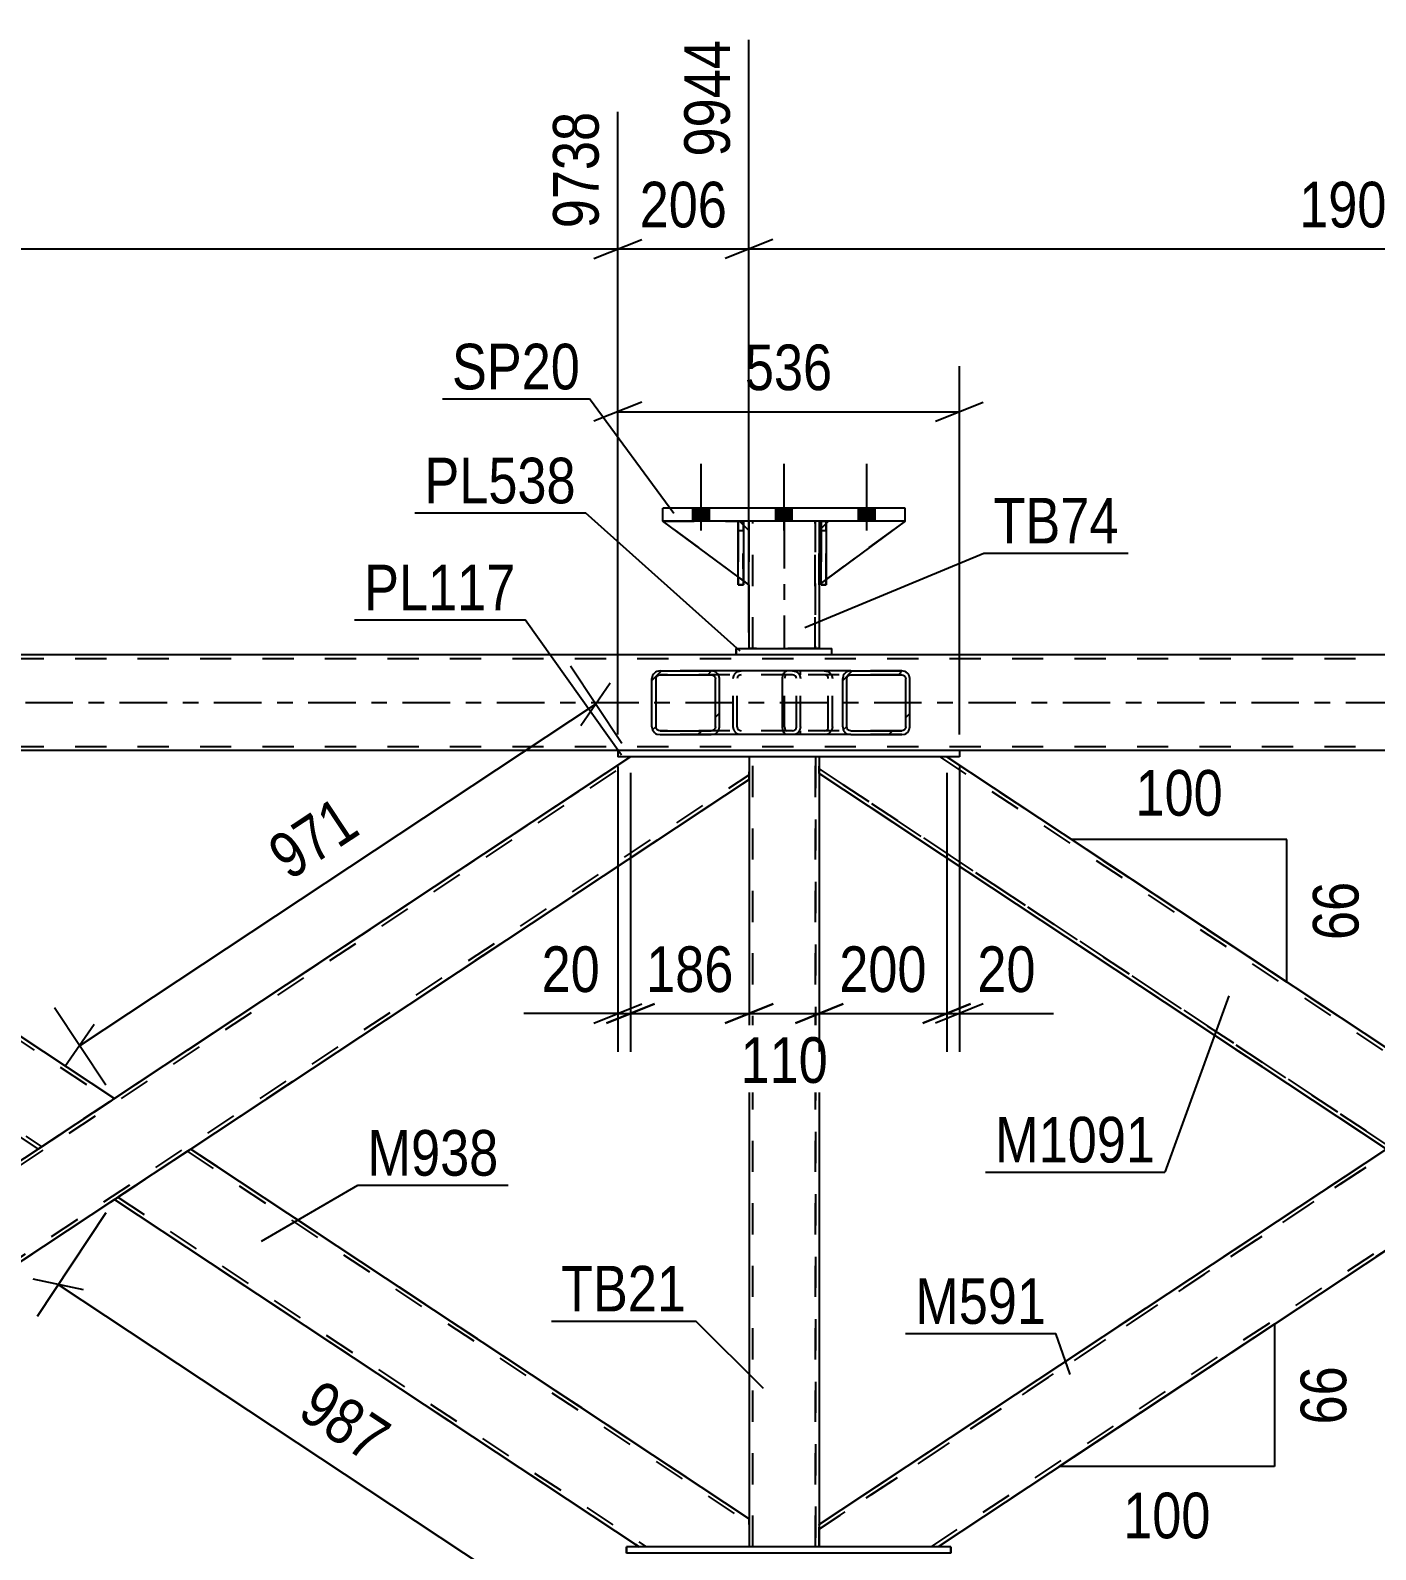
# Model space of a CAD drawing. Header units: millimetres. Extents: x -836 to 353, y -855 to -14.
# Drawn here: x -448.1 to -363.7, y -534.4 to -439.1 of the extents above; entities that cross this region are included whole.
import ezdxf

# ---------------------------------------------------------------- set-up
doc = ezdxf.new("R2010")
doc.units = ezdxf.units.MM
doc.linetypes.add('DXK_LINE_DOT2', pattern=[3.9198, 1.9599, -1.9599])
doc.linetypes.add('DXK_LINE_DOT3', pattern=[5.9187, 2.979, -0.9799, 0.9799, -0.9799])
doc.styles.add('Arial Narrow', font='ARIALN.TTF', dxfattribs={"height": 0.2})

# ---------------------------------------------------------------- blocks, each defined once
blk = doc.blocks.new('Part-570393895-8388 - 8355')
at = {"color": 7, "linetype": 'DXK_LINE_DOT2'}
for p, q in [((-438.295, -509.459), (-442.627, -512.326)), ((-438.33, -509.482), (-442.576, -512.292)), ((-442.564, -512.284), (-438.279, -509.448)), ((-438.189, -509.388), (-438.33, -509.482)), ((-438.295, -509.459), (-438.279, -509.448)), ((-438.279, -509.448), (-438.279, -509.448)), ((-438.279, -509.448), (-403.016, -532.787)), ((-438.279, -509.448), (-403.017, -532.787)), ((-438.095, -509.326), (-438.189, -509.388)), ((-438.062, -509.304), (-438.095, -509.326)), ((-438.062, -509.304), (-403.017, -532.499)), ((-442.812, -512.448), (-442.845, -512.47)), ((-442.845, -512.47), (-409.918, -534.263)), ((-442.576, -512.292), (-442.812, -512.448)), ((-442.627, -512.326), (-442.611, -512.315)), ((-442.627, -512.326), (-409.483, -534.263)), ((-442.627, -512.326), (-442.627, -512.326)), ((-442.627, -512.326), (-409.483, -534.263)), ((-442.611, -512.315), (-442.564, -512.284)), ((-403.016, -532.499), (-403.017, -532.499)), ((-403.017, -532.543), (-403.017, -532.499)), ((-403.017, -532.668), (-403.017, -532.543)), ((-403.017, -532.855), (-403.017, -532.668)), ((-403.017, -532.787), (-403.016, -532.787)), ((-403.017, -532.787), (-403.017, -532.809)), ((-403.017, -532.809), (-403.017, -532.871)), ((-403.016, -532.499), (-403.016, -532.543)), ((-403.016, -532.543), (-403.016, -532.572)), ((-403.016, -532.809), (-403.016, -532.787)), ((-403.016, -532.871), (-403.016, -532.809)), ((-403.017, -532.855), (-403.017, -534.263)), ((-403.017, -532.871), (-403.017, -532.965)), ((-403.017, -532.965), (-403.017, -534.263)), ((-403.016, -532.871), (-403.016, -534.263)), ((-403.016, -534.263), (-409.918, -534.263))]:
    blk.add_line(p, q, dxfattribs=at)
at = {"color": 2, "linetype": 'Continuous'}
for p, q in [((-438.33, -509.482), (-442.576, -512.292)), ((-438.33, -509.482), (-438.094, -509.326)), ((-438.094, -509.326), (-438.061, -509.304)), ((-438.062, -509.304), (-438.061, -509.304)), ((-438.061, -509.304), (-403.016, -532.499)), ((-442.845, -512.47), (-442.811, -512.448)), ((-442.845, -512.47), (-442.845, -512.47)), ((-442.845, -512.47), (-409.918, -534.263)), ((-442.811, -512.448), (-442.717, -512.386)), ((-442.717, -512.386), (-442.576, -512.292)), ((-403.016, -532.572), (-403.016, -532.668)), ((-403.016, -532.668), (-403.016, -532.855)), ((-403.016, -532.855), (-403.016, -534.263))]:
    blk.add_line(p, q, dxfattribs=at)
blk = doc.blocks.new('Part-570393895-8403 - 8355')
at = {"color": 7, "linetype": 'DXK_LINE_DOT2'}
for p, q in [((-410.461, -484.704), (-485.338, -534.263)), ((-484.903, -534.263), (-410.026, -484.704)), ((-484.903, -534.263), (-410.026, -484.704)), ((-403.016, -484.704), (-410.461, -484.704)), ((-403.017, -484.704), (-403.017, -485.754)), ((-403.017, -484.704), (-403.017, -485.737)), ((-403.016, -484.704), (-403.016, -485.643)), ((-476.206, -534.263), (-403.016, -485.821)), ((-476.206, -534.263), (-403.017, -485.821)), ((-475.772, -534.263), (-403.017, -486.109)), ((-403.017, -485.737), (-403.017, -485.799)), ((-403.017, -485.94), (-403.017, -485.754)), ((-403.017, -485.799), (-403.017, -485.821)), ((-403.016, -485.821), (-403.017, -485.821)), ((-403.017, -486.065), (-403.017, -485.94)), ((-403.017, -486.109), (-403.017, -486.065)), ((-403.017, -486.109), (-403.016, -486.109)), ((-403.016, -485.737), (-403.016, -485.643)), ((-403.016, -485.799), (-403.016, -485.737)), ((-403.016, -485.821), (-403.016, -485.799)), ((-403.016, -486.065), (-403.016, -486.037)), ((-403.016, -486.065), (-403.016, -486.109)), ((-442.845, -506.138), (-447.628, -509.304)), ((-438.061, -509.304), (-442.845, -512.47)), ((-485.15, -534.139), (-485.338, -534.263)), ((-485.338, -534.263), (-485.338, -534.263)), ((-485.338, -534.263), (-475.771, -534.263))]:
    blk.add_line(p, q, dxfattribs=at)
at = {"color": 2, "linetype": 'Continuous'}
for p, q in [((-410.461, -484.704), (-442.845, -506.138)), ((-403.016, -484.704), (-403.016, -485.754)), ((-403.016, -486.109), (-438.061, -509.304)), ((-403.016, -485.94), (-403.016, -485.754)), ((-403.016, -486.037), (-403.016, -485.94)), ((-447.628, -509.304), (-485.15, -534.139)), ((-442.845, -512.47), (-475.771, -534.263))]:
    blk.add_line(p, q, dxfattribs=at)
blk = doc.blocks.new('Part-570393895-8435 - 8355')
at = {"color": 7, "linetype": 'DXK_LINE_DOT2'}
for p, q in [((-398.616, -484.704), (-403.017, -484.704)), ((-403.017, -484.704), (-403.017, -486.109)), ((-403.016, -484.704), (-403.016, -486.036)), ((-402.777, -534.263), (-402.777, -484.704)), ((-402.776, -534.263), (-402.776, -484.704)), ((-398.857, -534.263), (-398.857, -484.704)), ((-398.856, -484.704), (-398.856, -534.263)), ((-398.617, -484.704), (-398.617, -534.263)), ((-398.616, -484.704), (-398.616, -485.676)), ((-403.017, -532.499), (-403.017, -534.263)), ((-403.016, -532.572), (-403.016, -534.263)), ((-398.616, -532.932), (-398.616, -534.263)), ((-398.616, -534.263), (-403.017, -534.263))]:
    blk.add_line(p, q, dxfattribs=at)
at = {"color": 2, "linetype": 'Continuous'}
for p, q in [((-403.017, -486.109), (-403.017, -532.499)), ((-403.016, -486.036), (-403.016, -532.572)), ((-398.616, -485.676), (-398.616, -532.932))]:
    blk.add_line(p, q, dxfattribs=at)
blk = doc.blocks.new('Bolt-570393895-8529 - 8355')
at = {"linetype": 'Continuous'}
for points in [[(-406.549, -469.904), (-405.509, -469.904), (-405.509, -469.104), (-406.549, -469.104)], [(-406.548, -469.904), (-405.508, -469.904), (-405.508, -469.104), (-406.548, -469.104)], [(-406.548, -469.904), (-405.508, -469.904), (-405.508, -469.104), (-406.548, -469.104)], [(-401.349, -469.904), (-400.309, -469.904), (-400.309, -469.104), (-401.349, -469.104)], [(-401.348, -469.904), (-400.308, -469.904), (-400.308, -469.104), (-401.348, -469.104)], [(-396.149, -469.904), (-395.109, -469.904), (-395.109, -469.104), (-396.149, -469.104)], [(-396.148, -469.904), (-395.108, -469.904), (-395.108, -469.104), (-396.148, -469.104)], [(-396.148, -469.904), (-395.108, -469.904), (-395.108, -469.104), (-396.148, -469.104)]]:
    blk.add_hatch(color=1, dxfattribs=at).paths.add_polyline_path(points)
at = {"color": 1, "linetype": 'Continuous'}
for p, q in [((-406.029, -470.504), (-406.029, -466.304)), ((-406.028, -470.504), (-406.028, -466.304)), ((-406.028, -470.504), (-406.028, -466.304)), ((-400.829, -470.504), (-400.829, -466.304)), ((-400.828, -470.504), (-400.828, -466.304)), ((-395.629, -470.504), (-395.629, -466.304)), ((-395.628, -470.504), (-395.628, -466.304)), ((-395.628, -470.504), (-395.628, -466.304)), ((-406.549, -469.904), (-406.549, -469.104)), ((-406.548, -469.904), (-406.548, -469.104)), ((-406.548, -469.904), (-406.548, -469.104)), ((-405.509, -469.904), (-405.509, -469.104)), ((-405.508, -469.904), (-405.508, -469.104)), ((-405.508, -469.904), (-405.508, -469.104)), ((-401.349, -469.904), (-401.349, -469.104)), ((-401.348, -469.904), (-401.348, -469.104)), ((-400.309, -469.904), (-400.309, -469.104)), ((-400.308, -469.904), (-400.308, -469.104)), ((-396.149, -469.904), (-396.149, -469.104)), ((-396.148, -469.904), (-396.148, -469.104)), ((-396.148, -469.904), (-396.148, -469.104)), ((-395.109, -469.904), (-395.109, -469.104)), ((-395.108, -469.904), (-395.108, -469.104)), ((-395.108, -469.904), (-395.108, -469.104))]:
    blk.add_line(p, q, dxfattribs=at)
blk = doc.blocks.new('Part-570393895-8491 - 8355')
at = {"color": 7, "linetype": 'DXK_LINE_DOT2'}
for p, q in [((-398.617, -533.152), (-325.418, -484.704)), ((-325.853, -484.704), (-398.617, -532.864)), ((-325.418, -484.704), (-398.616, -533.152)), ((-391.598, -534.263), (-316.721, -484.704)), ((-391.598, -534.263), (-316.721, -484.704)), ((-316.286, -484.704), (-391.164, -534.263)), ((-316.286, -484.704), (-325.853, -484.704)), ((-316.286, -484.704), (-316.286, -484.704)), ((-358.236, -506.138), (-363.02, -509.304)), ((-353.453, -509.304), (-358.236, -512.47)), ((-398.617, -532.864), (-398.616, -532.864)), ((-398.617, -532.864), (-398.617, -532.908)), ((-398.617, -532.908), (-398.617, -533.033)), ((-398.617, -533.033), (-398.617, -533.22)), ((-398.616, -533.152), (-398.617, -533.152)), ((-398.617, -533.174), (-398.617, -533.152)), ((-398.617, -533.237), (-398.617, -533.174)), ((-398.617, -534.263), (-398.617, -533.22)), ((-398.617, -533.237), (-398.617, -534.263)), ((-398.616, -532.908), (-398.616, -532.864)), ((-398.616, -532.908), (-398.616, -532.932)), ((-398.616, -533.152), (-398.616, -533.174)), ((-398.616, -533.174), (-398.616, -533.237)), ((-398.616, -533.237), (-398.616, -533.33)), ((-398.616, -533.33), (-398.616, -534.263)), ((-391.163, -534.263), (-398.617, -534.263)), ((-391.164, -534.263), (-391.163, -534.263))]:
    blk.add_line(p, q, dxfattribs=at)
at = {"color": 2, "linetype": 'Continuous'}
for p, q in [((-325.853, -484.704), (-358.236, -506.138)), ((-316.286, -484.704), (-353.453, -509.304)), ((-363.02, -509.304), (-398.616, -532.864)), ((-358.236, -512.47), (-391.163, -534.263)), ((-398.616, -532.932), (-398.616, -533.033)), ((-398.616, -533.22), (-398.616, -533.033)), ((-398.616, -533.22), (-398.616, -534.263))]:
    blk.add_line(p, q, dxfattribs=at)
blk = doc.blocks.new('Part-570393895-8838 - 8355')
at = {"color": 2, "linetype": 'Continuous'}
for p, q in [((-403.829, -477.904), (-403.829, -478.304)), ((-403.828, -478.304), (-403.828, -477.904)), ((-403.828, -477.904), (-397.828, -477.904)), ((-397.828, -478.304), (-403.828, -478.304)), ((-397.828, -478.304), (-397.828, -477.904))]:
    blk.add_line(p, q, dxfattribs=at)
at = {"color": 7, "linetype": 'DXK_LINE_DOT2'}
for p, q in [((-403.828, -477.904), (-403.829, -477.904)), ((-403.829, -477.904), (-403.828, -477.904)), ((-403.829, -478.304), (-403.828, -478.304)), ((-403.828, -478.304), (-403.829, -478.304)), ((-397.829, -478.304), (-397.829, -477.904))]:
    blk.add_line(p, q, dxfattribs=at)
blk = doc.blocks.new('Part-570393895-8518 - 8355')
at = {"linetype": 'Continuous'}
h = blk.add_hatch(dxfattribs=at)
h.set_pattern_fill('', scale=0.7, style=0, pattern_type=0)
h.set_pattern_definition([(45, (-409.077, -483.008), (-1.57154, 1.57154), [])])
h.paths.add_polyline_path([(-409.116, -482.824), (-409.077, -483.008), (-408.967, -483.164), (-408.802, -483.268), (-408.608, -483.304), (-405.393, -483.304), (-405.199, -483.268), (-405.034, -483.164), (-404.924, -483.008), (-404.885, -482.824), (-404.885, -479.784), (-404.924, -479.601), (-405.034, -479.445), (-405.199, -479.341), (-405.393, -479.304), (-408.608, -479.304), (-408.802, -479.341), (-408.967, -479.445), (-409.077, -479.601), (-409.116, -479.784)])
h.paths.add_polyline_path([(-408.842, -479.692), (-408.787, -479.615), (-408.705, -479.563), (-408.608, -479.544), (-405.393, -479.544), (-405.296, -479.563), (-405.213, -479.615), (-405.158, -479.692), (-405.139, -479.784), (-405.139, -482.824), (-405.158, -482.916), (-405.213, -482.994), (-405.296, -483.046), (-405.393, -483.064), (-408.608, -483.064), (-408.705, -483.046), (-408.787, -482.994), (-408.842, -482.916), (-408.862, -482.824), (-408.862, -479.784)])
at = {"color": 2, "linetype": 'Continuous'}
for p, q in [((-408.608, -479.304), (-408.802, -479.341)), ((-408.608, -479.304), (-405.393, -479.304)), ((-400.666, -479.304), (-405.393, -479.304)), ((-405.199, -479.341), (-405.393, -479.304)), ((-409.077, -479.601), (-409.116, -479.784)), ((-409.116, -482.824), (-409.116, -479.784)), ((-408.862, -479.784), (-408.842, -479.692)), ((-408.862, -482.824), (-408.862, -479.784)), ((-408.842, -479.692), (-408.787, -479.615)), ((-408.787, -479.615), (-408.705, -479.563)), ((-408.705, -479.563), (-408.608, -479.544)), ((-408.608, -479.544), (-405.393, -479.544)), ((-405.393, -479.544), (-405.296, -479.563)), ((-405.296, -479.563), (-405.213, -479.615)), ((-405.213, -479.615), (-405.158, -479.692)), ((-405.158, -479.692), (-405.139, -479.784)), ((-405.139, -482.824), (-405.139, -479.784)), ((-404.885, -479.784), (-404.924, -479.601)), ((-404.885, -482.824), (-404.885, -479.784)), ((-409.116, -482.824), (-409.077, -483.008)), ((-408.842, -482.916), (-408.862, -482.824)), ((-408.787, -482.994), (-408.842, -482.916)), ((-408.802, -483.268), (-408.608, -483.304)), ((-408.705, -483.046), (-408.787, -482.994)), ((-408.608, -483.064), (-408.705, -483.046)), ((-408.608, -483.064), (-405.393, -483.064)), ((-405.296, -483.046), (-405.393, -483.064)), ((-405.393, -483.304), (-405.199, -483.268)), ((-405.213, -482.994), (-405.296, -483.046)), ((-405.158, -482.916), (-405.213, -482.994)), ((-405.139, -482.824), (-405.158, -482.916)), ((-404.924, -483.008), (-404.885, -482.824)), ((-408.608, -483.304), (-405.393, -483.304)), ((-400.666, -483.304), (-405.393, -483.304))]:
    blk.add_line(p, q, dxfattribs=at)
at = {"color": 7, "linetype": 'DXK_LINE_DOT2'}
for p, q in [((-405.393, -479.304), (-408.608, -479.304)), ((-403.708, -479.341), (-403.514, -479.304)), ((-400.299, -479.304), (-400.666, -479.304)), ((-400.299, -479.304), (-400.105, -479.341)), ((-400.299, -479.544), (-408.608, -479.544)), ((-404.022, -479.784), (-403.983, -479.601)), ((-404.022, -482.824), (-404.022, -479.784)), ((-403.749, -479.692), (-403.768, -479.784)), ((-403.768, -482.824), (-403.768, -479.784)), ((-403.694, -479.615), (-403.749, -479.692)), ((-403.611, -479.563), (-403.694, -479.615)), ((-403.514, -479.544), (-403.611, -479.563)), ((-400.202, -479.563), (-400.299, -479.544)), ((-400.119, -479.615), (-400.202, -479.563)), ((-400.064, -479.692), (-400.119, -479.615)), ((-400.045, -479.784), (-400.064, -479.692)), ((-400.045, -482.824), (-400.045, -479.784)), ((-399.83, -479.601), (-399.791, -479.784)), ((-399.791, -482.824), (-399.791, -479.784)), ((-400.299, -483.064), (-408.608, -483.064)), ((-403.983, -483.008), (-404.022, -482.824)), ((-403.768, -482.824), (-403.749, -482.916)), ((-403.749, -482.916), (-403.694, -482.994)), ((-403.514, -483.304), (-403.708, -483.268)), ((-403.694, -482.994), (-403.671, -483.008)), ((-403.671, -483.008), (-403.611, -483.046)), ((-403.611, -483.046), (-403.514, -483.064)), ((-400.299, -483.064), (-400.202, -483.046)), ((-400.105, -483.268), (-400.299, -483.304)), ((-400.202, -483.046), (-400.119, -482.994)), ((-400.119, -482.994), (-400.064, -482.916)), ((-400.064, -482.916), (-400.045, -482.824)), ((-399.791, -482.824), (-399.83, -483.008)), ((-405.393, -483.304), (-408.608, -483.304)), ((-400.299, -483.304), (-400.666, -483.304))]:
    blk.add_line(p, q, dxfattribs=at)
at = {"color": 2, "linetype": 'Continuous'}
for centre, start, end in [((-408.625, -479.803), 110.9282, 155.86474), ((-405.375, -479.803), 24.13526, 69.0718), ((-408.625, -482.806), 204.13526, 249.0718), ((-405.375, -482.806), 290.9282, 335.86474)]:
    blk.add_arc(centre, 0.495, start, end, dxfattribs=at)
at = {"color": 7, "linetype": 'DXK_LINE_DOT2'}
for centre, start, end in [((-403.532, -479.803), 110.9282, 155.86474), ((-400.281, -479.803), 24.13526, 69.0718), ((-403.532, -482.806), 204.13526, 249.0718), ((-400.281, -482.806), 290.9282, 335.86474)]:
    blk.add_arc(centre, 0.495, start, end, dxfattribs=at)
blk = doc.blocks.new('Part-570393895-8815 - 8355')
at = {"linetype": 'Continuous'}
h = blk.add_hatch(dxfattribs=at)
h.set_pattern_fill('', scale=0.7, style=0, pattern_type=0)
h.set_pattern_definition([(45, (-397.1079, -483.008), (-1.57154, 1.57154), [])])
h.paths.add_polyline_path([(-397.146, -482.824), (-397.108, -483.008), (-396.998, -483.164), (-396.834, -483.268), (-396.641, -483.304), (-393.441, -483.304), (-393.248, -483.268), (-393.084, -483.164), (-392.975, -483.008), (-392.936, -482.824), (-392.936, -479.784), (-392.975, -479.601), (-393.084, -479.445), (-393.248, -479.341), (-393.441, -479.304), (-396.641, -479.304), (-396.834, -479.341), (-396.998, -479.445), (-397.108, -479.601), (-397.146, -479.784)])
h.paths.add_polyline_path([(-396.875, -479.692), (-396.82, -479.615), (-396.738, -479.563), (-396.641, -479.544), (-393.441, -479.544), (-393.345, -479.563), (-393.263, -479.615), (-393.208, -479.692), (-393.189, -479.784), (-393.189, -482.824), (-393.208, -482.916), (-393.263, -482.994), (-393.345, -483.046), (-393.441, -483.064), (-396.641, -483.064), (-396.738, -483.046), (-396.82, -482.994), (-396.875, -482.916), (-396.894, -482.824), (-396.894, -479.784)])
at = {"color": 2, "linetype": 'Continuous'}
for p, q in [((-400.905, -479.601), (-400.849, -479.445)), ((-400.849, -479.445), (-400.765, -479.341)), ((-400.765, -479.341), (-400.666, -479.304)), ((-396.641, -479.304), (-400.666, -479.304)), ((-396.641, -479.304), (-396.834, -479.341)), ((-396.641, -479.304), (-393.441, -479.304)), ((-393.248, -479.341), (-393.441, -479.304)), ((-400.924, -479.784), (-400.905, -479.601)), ((-400.924, -482.824), (-400.924, -479.784)), ((-397.108, -479.601), (-397.146, -479.784)), ((-397.146, -482.824), (-397.146, -479.784)), ((-396.894, -479.784), (-396.875, -479.692)), ((-396.894, -482.824), (-396.894, -479.784)), ((-396.875, -479.692), (-396.82, -479.615)), ((-396.82, -479.615), (-396.738, -479.563)), ((-396.738, -479.563), (-396.641, -479.544)), ((-396.641, -479.544), (-393.441, -479.544)), ((-393.441, -479.544), (-393.345, -479.563)), ((-393.345, -479.563), (-393.263, -479.615)), ((-393.263, -479.615), (-393.208, -479.692)), ((-393.208, -479.692), (-393.189, -479.784)), ((-393.189, -482.824), (-393.189, -479.784)), ((-392.936, -479.784), (-392.975, -479.601)), ((-392.936, -482.824), (-392.936, -479.784)), ((-400.905, -483.008), (-400.924, -482.824)), ((-400.849, -483.164), (-400.905, -483.008)), ((-400.765, -483.268), (-400.849, -483.164)), ((-400.666, -483.304), (-400.765, -483.268)), ((-397.146, -482.824), (-397.108, -483.008)), ((-396.875, -482.916), (-396.894, -482.824)), ((-396.82, -482.994), (-396.875, -482.916)), ((-396.834, -483.268), (-396.641, -483.304)), ((-396.738, -483.046), (-396.82, -482.994)), ((-396.641, -483.064), (-396.738, -483.046)), ((-396.641, -483.064), (-393.441, -483.064)), ((-393.345, -483.046), (-393.441, -483.064)), ((-393.441, -483.304), (-393.248, -483.268)), ((-393.263, -482.994), (-393.345, -483.046)), ((-393.208, -482.916), (-393.263, -482.994)), ((-393.189, -482.824), (-393.208, -482.916)), ((-392.975, -483.008), (-392.936, -482.824)), ((-396.641, -483.304), (-400.666, -483.304)), ((-396.641, -483.304), (-393.441, -483.304))]:
    blk.add_line(p, q, dxfattribs=at)
at = {"color": 7, "linetype": 'DXK_LINE_DOT2'}
for p, q in [((-399.791, -479.544), (-399.791, -479.304)), ((-398.3, -479.304), (-398.107, -479.341)), ((-393.441, -479.304), (-396.641, -479.304)), ((-400.785, -479.692), (-400.795, -479.784)), ((-400.795, -482.824), (-400.795, -479.784)), ((-400.757, -479.615), (-400.785, -479.692)), ((-400.715, -479.563), (-400.757, -479.615)), ((-400.666, -479.544), (-400.715, -479.563)), ((-393.441, -479.544), (-400.666, -479.544)), ((-398.204, -479.563), (-398.3, -479.544)), ((-398.122, -479.615), (-398.204, -479.563)), ((-398.067, -479.692), (-398.122, -479.615)), ((-398.048, -479.784), (-398.067, -479.692)), ((-398.048, -482.824), (-398.048, -479.784)), ((-397.833, -479.601), (-397.795, -479.784)), ((-397.795, -482.824), (-397.795, -479.784)), ((-400.795, -482.824), (-400.785, -482.916)), ((-400.785, -482.916), (-400.757, -482.994)), ((-400.757, -482.994), (-400.715, -483.046)), ((-400.715, -483.046), (-400.666, -483.064)), ((-393.441, -483.064), (-400.666, -483.064)), ((-399.791, -483.304), (-399.791, -483.064)), ((-398.3, -483.064), (-398.204, -483.046)), ((-398.107, -483.268), (-398.3, -483.304)), ((-398.204, -483.046), (-398.122, -482.994)), ((-398.122, -482.994), (-398.067, -482.916)), ((-398.067, -482.916), (-398.048, -482.824)), ((-397.795, -482.824), (-397.833, -483.008)), ((-393.441, -483.304), (-396.641, -483.304))]:
    blk.add_line(p, q, dxfattribs=at)
for centre, start, end in [((-398.284, -479.801), 23.99276, 68.9397), ((-398.284, -482.807), 291.0603, 336.00724)]:
    blk.add_arc(centre, 0.493, start, end, dxfattribs=at)
at = {"color": 2, "linetype": 'Continuous'}
for centre, start, end in [((-396.657, -479.801), 111.0603, 156.00724), ((-393.425, -479.801), 23.99276, 68.9397), ((-396.657, -482.807), 203.99276, 248.9397), ((-393.425, -482.807), 291.0603, 336.00724)]:
    blk.add_arc(centre, 0.493, start, end, dxfattribs=at)
blk = doc.blocks.new('Part-570393895-8682 - 8355')
at = {"color": 2, "linetype": 'Continuous'}
for p, q in [((-403.702, -470.5), (-403.702, -469.904)), ((-403.702, -473.904), (-403.701, -469.904)), ((-403.381, -469.904), (-403.701, -469.904)), ((-403.381, -469.904), (-403.382, -473.904)), ((-403.382, -473.904), (-403.702, -473.904))]:
    blk.add_line(p, q, dxfattribs=at)
at = {"color": 7, "linetype": 'DXK_LINE_DOT2'}
for p, q in [((-403.702, -469.904), (-403.701, -469.904)), ((-403.701, -469.904), (-403.702, -469.904)), ((-403.382, -470.504), (-403.382, -469.904)), ((-403.382, -469.904), (-403.381, -469.904)), ((-403.702, -470.5), (-403.702, -473.904)), ((-403.702, -470.504), (-403.382, -470.504)), ((-403.382, -473.904), (-403.382, -470.504))]:
    blk.add_line(p, q, dxfattribs=at)
blk = doc.blocks.new('Part-570393895-8683 - 8355')
at = {"color": 2, "linetype": 'Continuous'}
for p, q in [((-398.502, -470.5), (-398.502, -469.904)), ((-398.502, -473.904), (-398.501, -469.904)), ((-398.181, -469.904), (-398.501, -469.904)), ((-398.181, -469.904), (-398.182, -473.904)), ((-398.182, -473.904), (-398.502, -473.904))]:
    blk.add_line(p, q, dxfattribs=at)
at = {"color": 7, "linetype": 'DXK_LINE_DOT2'}
for p, q in [((-398.502, -469.904), (-398.501, -469.904)), ((-398.501, -469.904), (-398.502, -469.904)), ((-398.182, -470.504), (-398.182, -469.904)), ((-398.182, -469.904), (-398.181, -469.904)), ((-398.502, -470.5), (-398.502, -473.904)), ((-398.502, -470.504), (-398.182, -470.504)), ((-398.182, -473.904), (-398.182, -470.504))]:
    blk.add_line(p, q, dxfattribs=at)
blk = doc.blocks.new('Part-570393895-8684 - 8355')
at = {"color": 7, "linetype": 'DXK_LINE_DOT2'}
for p, q in [((-403.702, -469.904), (-403.703, -469.904)), ((-403.703, -469.904), (-403.702, -473.904)), ((-403.703, -469.904), (-403.382, -469.904)), ((-403.702, -470.504), (-403.702, -469.904)), ((-403.382, -473.904), (-403.383, -469.904)), ((-403.382, -469.904), (-403.382, -470.504)), ((-403.702, -470.504), (-403.702, -473.405)), ((-403.702, -470.504), (-403.382, -470.504)), ((-403.382, -470.504), (-403.382, -473.904)), ((-403.702, -473.904), (-403.382, -473.904))]:
    blk.add_line(p, q, dxfattribs=at)
at = {"color": 2, "linetype": 'Continuous'}
blk.add_line((-403.702, -473.405), (-403.702, -473.904), dxfattribs=at)
blk = doc.blocks.new('Part-570393895-8705 - 8355')
at = {"color": 2, "linetype": 'Continuous'}
blk.add_line((-408.429, -469.904), (-408.429, -469.904), dxfattribs=at)
at = {"color": 7, "linetype": 'DXK_LINE_DOT2'}
for p, q in [((-403.029, -473.904), (-408.429, -469.904)), ((-403.029, -473.904), (-408.429, -469.904)), ((-408.429, -469.904), (-403.629, -469.904)), ((-403.629, -469.904), (-403.029, -470.504)), ((-403.029, -470.504), (-403.629, -469.904)), ((-403.029, -470.504), (-403.029, -473.904)), ((-403.029, -470.504), (-403.029, -470.504)), ((-403.029, -473.904), (-403.029, -470.504)), ((-403.029, -473.904), (-403.029, -473.904))]:
    blk.add_line(p, q, dxfattribs=at)
blk = doc.blocks.new('Part-570393895-8706 - 8355')
at = {"color": 7, "linetype": 'DXK_LINE_DOT2'}
for p, q in [((-398.628, -470.504), (-398.028, -469.904)), ((-398.628, -473.904), (-393.228, -469.904)), ((-393.228, -469.904), (-398.028, -469.904)), ((-398.628, -473.904), (-398.628, -470.504)), ((-398.181, -470.057), (-398.501, -470.377)), ((-398.182, -473.573), (-398.502, -473.81))]:
    blk.add_line(p, q, dxfattribs=at)
at = {"color": 2, "linetype": 'Continuous'}
for p, q in [((-393.228, -469.904), (-398.182, -473.573)), ((-398.028, -469.904), (-398.181, -470.057)), ((-398.501, -470.377), (-398.628, -470.504)), ((-398.628, -470.504), (-398.628, -473.904)), ((-398.628, -470.504), (-398.628, -470.504)), ((-398.502, -473.81), (-398.628, -473.904)), ((-398.628, -473.904), (-398.628, -473.904))]:
    blk.add_line(p, q, dxfattribs=at)
blk = doc.blocks.new('Part-570393895-8707 - 8355')
at = {"color": 7, "linetype": 'DXK_LINE_DOT2'}
for p, q in [((-398.028, -469.904), (-398.628, -470.504)), ((-398.628, -473.904), (-393.229, -469.904)), ((-398.628, -470.504), (-398.028, -469.904)), ((-393.229, -469.904), (-398.628, -473.904)), ((-393.229, -469.904), (-398.028, -469.904)), ((-398.628, -470.504), (-398.628, -473.904)), ((-398.628, -470.504), (-398.628, -470.504)), ((-398.628, -473.904), (-398.628, -470.504)), ((-398.628, -473.904), (-398.628, -473.904))]:
    blk.add_line(p, q, dxfattribs=at)
blk = doc.blocks.new('Part-570393895-8769 - 8355')
at = {"color": 2, "linetype": 'Continuous'}
for p, q in [((-393.228, -469.104), (-408.429, -469.104)), ((-408.429, -469.904), (-408.429, -469.104)), ((-393.228, -469.904), (-408.429, -469.904)), ((-408.428, -469.904), (-408.428, -469.104)), ((-393.228, -469.904), (-393.228, -469.104))]:
    blk.add_line(p, q, dxfattribs=at)
at = {"color": 7, "linetype": 'DXK_LINE_DOT2'}
for p, q in [((-408.429, -469.904), (-408.429, -469.904)), ((-408.429, -469.904), (-408.429, -469.904)), ((-393.229, -469.904), (-393.229, -469.104))]:
    blk.add_line(p, q, dxfattribs=at)
blk = doc.blocks.new('Part-570393895-8770 - 8355')
at = {"color": 2, "linetype": 'Continuous'}
for p, q in [((-408.428, -469.904), (-408.428, -469.904)), ((-403.702, -473.405), (-408.428, -469.904)), ((-403.028, -470.504), (-403.381, -470.151)), ((-403.028, -470.504), (-403.028, -470.504)), ((-403.028, -473.904), (-403.028, -470.504)), ((-403.028, -473.904), (-403.382, -473.642)), ((-403.028, -473.904), (-403.028, -473.904))]:
    blk.add_line(p, q, dxfattribs=at)
at = {"color": 7, "linetype": 'DXK_LINE_DOT2'}
for p, q in [((-403.028, -473.904), (-408.428, -469.904)), ((-408.428, -469.904), (-408.428, -469.904)), ((-408.428, -469.904), (-403.628, -469.904)), ((-403.628, -469.904), (-403.028, -470.504)), ((-403.381, -470.151), (-403.628, -469.904)), ((-403.028, -470.504), (-403.028, -473.904)), ((-403.382, -473.642), (-403.702, -473.405))]:
    blk.add_line(p, q, dxfattribs=at)
blk = doc.blocks.new('Part-570393895-8778 - 8355')
at = {"color": 2, "linetype": 'Continuous'}
for p, q in [((-389.821, -484.304), (-411.261, -484.304)), ((-411.261, -484.304), (-411.261, -484.704)), ((-389.821, -484.704), (-411.261, -484.704)), ((-389.821, -484.304), (-389.821, -484.704))]:
    blk.add_line(p, q, dxfattribs=at)
blk = doc.blocks.new('Part-570393895-8833 - 8355')
at = {"color": 2, "linetype": 'Continuous'}
for p, q in [((-398.503, -469.904), (-398.503, -470.378)), ((-398.502, -469.904), (-398.502, -470.378)), ((-398.502, -473.81), (-398.502, -473.904))]:
    blk.add_line(p, q, dxfattribs=at)
at = {"color": 7, "linetype": 'DXK_LINE_DOT2'}
for p, q in [((-398.502, -469.904), (-398.503, -469.904)), ((-398.503, -469.904), (-398.182, -469.904)), ((-398.182, -473.904), (-398.183, -469.904)), ((-398.182, -469.904), (-398.182, -470.504)), ((-398.503, -470.378), (-398.502, -473.904)), ((-398.502, -470.378), (-398.502, -470.504)), ((-398.502, -470.504), (-398.502, -473.81)), ((-398.502, -470.504), (-398.182, -470.504)), ((-398.182, -470.504), (-398.182, -473.904)), ((-398.502, -473.904), (-398.182, -473.904))]:
    blk.add_line(p, q, dxfattribs=at)
blk = doc.blocks.new('Part-570393895-8843 - 8355')
at = {"color": 2, "linetype": 'Continuous'}
for p, q in [((-403.029, -469.904), (-403.029, -470.503)), ((-403.028, -469.904), (-403.028, -470.504)), ((-398.628, -469.904), (-398.628, -470.504)), ((-403.029, -473.904), (-403.029, -477.904)), ((-403.028, -473.904), (-403.028, -477.904)), ((-398.628, -473.904), (-398.628, -477.904))]:
    blk.add_line(p, q, dxfattribs=at)
at = {"color": 7, "linetype": 'DXK_LINE_DOT2'}
for p, q in [((-398.628, -469.904), (-403.029, -469.904)), ((-402.789, -477.904), (-402.789, -469.904)), ((-402.788, -477.904), (-402.788, -469.904)), ((-398.869, -477.904), (-398.869, -469.904)), ((-398.868, -469.904), (-398.868, -477.904)), ((-398.629, -469.904), (-398.629, -477.904)), ((-403.029, -470.503), (-403.029, -473.904)), ((-403.028, -470.504), (-403.028, -473.904)), ((-398.628, -470.504), (-398.628, -473.904)), ((-398.628, -477.904), (-403.029, -477.904))]:
    blk.add_line(p, q, dxfattribs=at)
at = {"color": 7, "linetype": 'DXK_LINE_DOT3'}
blk.add_line((-400.828, -469.904), (-400.828, -477.904), dxfattribs=at)
blk = doc.blocks.new('Part-570393895-8853 - 8355')
at = {"color": 2, "linetype": 'Continuous'}
for p, q in [((-484.795, -484.704), (-447.628, -509.304)), ((-475.228, -484.704), (-442.845, -506.138)), ((-442.845, -506.138), (-442.878, -506.16)), ((-442.845, -506.138), (-442.845, -506.138)), ((-443.113, -506.316), (-447.359, -509.126)), ((-442.972, -506.223), (-443.113, -506.316)), ((-442.878, -506.16), (-442.972, -506.223)), ((-447.595, -509.282), (-447.628, -509.304)), ((-447.628, -509.304), (-447.628, -509.304)), ((-447.359, -509.126), (-447.595, -509.282))]:
    blk.add_line(p, q, dxfattribs=at)
at = {"color": 7, "linetype": 'DXK_LINE_DOT2'}
for p, q in [((-475.228, -484.704), (-484.795, -484.704)), ((-484.795, -484.704), (-447.628, -509.304)), ((-484.36, -484.704), (-447.411, -509.16)), ((-484.36, -484.704), (-447.41, -509.16)), ((-475.664, -484.704), (-443.062, -506.282)), ((-475.663, -484.704), (-443.062, -506.282)), ((-475.229, -484.704), (-475.228, -484.704)), ((-475.229, -484.704), (-442.845, -506.138)), ((-442.878, -506.16), (-442.845, -506.138)), ((-443.126, -506.324), (-447.411, -509.16)), ((-443.113, -506.316), (-447.36, -509.126)), ((-447.359, -509.126), (-443.062, -506.282)), ((-443.079, -506.293), (-443.126, -506.324)), ((-443.113, -506.316), (-442.878, -506.16)), ((-443.062, -506.282), (-443.079, -506.293)), ((-443.062, -506.282), (-443.062, -506.282)), ((-447.628, -509.304), (-447.595, -509.282)), ((-447.595, -509.282), (-447.501, -509.22)), ((-447.501, -509.22), (-447.36, -509.126)), ((-447.411, -509.16), (-447.41, -509.16)), ((-447.41, -509.16), (-447.394, -509.149)), ((-447.394, -509.149), (-447.359, -509.126))]:
    blk.add_line(p, q, dxfattribs=at)
blk = doc.blocks.new('Part-570393895-8868 - 8355')
at = {"color": 7, "linetype": 'DXK_LINE_DOT2'}
for p, q in [((-398.617, -484.704), (-398.617, -485.388)), ((-390.62, -484.704), (-398.617, -484.704)), ((-398.617, -484.704), (-398.617, -485.278)), ((-398.616, -484.704), (-398.616, -485.372)), ((-391.055, -484.704), (-358.454, -506.282)), ((-391.055, -484.704), (-358.454, -506.282)), ((-390.621, -484.704), (-358.237, -506.138)), ((-398.617, -485.372), (-398.617, -485.278)), ((-398.617, -485.434), (-398.617, -485.372)), ((-398.617, -485.388), (-398.617, -485.575)), ((-398.617, -485.456), (-398.617, -485.434)), ((-362.803, -509.16), (-398.617, -485.456)), ((-398.617, -485.456), (-398.616, -485.456)), ((-398.617, -485.575), (-398.617, -485.7)), ((-398.617, -485.7), (-398.617, -485.744)), ((-398.617, -485.744), (-363.02, -509.304)), ((-398.616, -485.744), (-398.617, -485.744)), ((-398.616, -485.372), (-398.616, -485.434)), ((-398.616, -485.434), (-398.616, -485.456)), ((-398.616, -485.456), (-362.802, -509.16)), ((-398.616, -485.7), (-398.616, -485.676)), ((-398.616, -485.744), (-398.616, -485.7)), ((-358.27, -506.16), (-358.237, -506.138)), ((-358.518, -506.324), (-362.803, -509.16)), ((-358.505, -506.316), (-362.752, -509.126)), ((-362.751, -509.126), (-358.454, -506.282)), ((-358.471, -506.293), (-358.518, -506.324)), ((-358.505, -506.316), (-358.27, -506.16)), ((-358.454, -506.282), (-358.471, -506.293)), ((-358.454, -506.282), (-358.454, -506.282)), ((-363.02, -509.304), (-362.987, -509.282)), ((-362.987, -509.282), (-362.893, -509.22)), ((-362.893, -509.22), (-362.752, -509.126)), ((-362.803, -509.16), (-362.802, -509.16)), ((-362.802, -509.16), (-362.786, -509.149)), ((-362.786, -509.149), (-362.751, -509.126))]:
    blk.add_line(p, q, dxfattribs=at)
at = {"color": 2, "linetype": 'Continuous'}
for p, q in [((-398.616, -484.704), (-398.616, -485.388)), ((-390.62, -484.704), (-358.236, -506.138)), ((-398.616, -485.575), (-398.616, -485.388)), ((-398.616, -485.676), (-398.616, -485.575)), ((-363.02, -509.304), (-398.616, -485.744)), ((-358.236, -506.138), (-358.27, -506.16)), ((-358.236, -506.138), (-358.237, -506.138)), ((-358.505, -506.316), (-362.751, -509.126)), ((-358.364, -506.223), (-358.505, -506.316)), ((-358.27, -506.16), (-358.364, -506.223)), ((-362.987, -509.282), (-363.02, -509.304)), ((-363.02, -509.304), (-363.02, -509.304)), ((-362.751, -509.126), (-362.987, -509.282))]:
    blk.add_line(p, q, dxfattribs=at)
blk = doc.blocks.new('Part-570393895-8873 - 8355')
at = {"color": 2, "linetype": 'Continuous'}
for p, q in [((-390.363, -534.263), (-410.718, -534.263)), ((-410.718, -534.663), (-410.718, -534.263)), ((-410.718, -534.263), (-410.718, -534.663)), ((-390.363, -534.663), (-410.718, -534.663)), ((-390.363, -534.263), (-390.363, -534.663))]:
    blk.add_line(p, q, dxfattribs=at)
at = {"color": 7, "linetype": 'DXK_LINE_DOT2'}
for p, q in [((-410.718, -534.263), (-410.718, -534.263)), ((-410.718, -534.263), (-410.718, -534.263)), ((-410.718, -534.663), (-410.718, -534.663)), ((-410.718, -534.663), (-410.718, -534.663)), ((-390.364, -534.663), (-390.364, -534.263)), ((-390.364, -534.263), (-390.363, -534.263)), ((-390.363, -534.663), (-390.364, -534.663))]:
    blk.add_line(p, q, dxfattribs=at)
blk = doc.blocks.new('Part-570393895-8909 - 8355')
at = {"color": 2, "linetype": 'Continuous'}
for p, q in [((-403.828, -478.304), (-651.652, -478.304)), ((-234.611, -478.304), (-397.828, -478.304)), ((-411.261, -484.304), (-474.429, -484.304)), ((-326.653, -484.304), (-389.821, -484.304))]:
    blk.add_line(p, q, dxfattribs=at)
at = {"color": 7, "linetype": 'DXK_LINE_DOT2'}
for p, q in [((-397.828, -478.304), (-403.828, -478.304)), ((-125.85, -478.544), (-800.782, -478.544)), ((-125.85, -484.064), (-800.782, -484.064)), ((-389.821, -484.304), (-411.261, -484.304))]:
    blk.add_line(p, q, dxfattribs=at)
at = {"color": 7, "linetype": 'DXK_LINE_DOT3'}
blk.add_line((-125.85, -481.304), (-800.782, -481.304), dxfattribs=at)
blk = doc.blocks.new('StraightDimension-570393895-9790 - 8355')
at = {"color": 7, "linetype": 'Continuous'}
for p, q in [((-410.461, -485.704), (-410.461, -503.204)), ((-403.016, -485.704), (-403.016, -503.204)), ((-411.961, -501.404), (-408.961, -500.204)), ((-401.516, -500.204), (-404.516, -501.404)), ((-410.461, -500.804), (-403.016, -500.804))]:
    blk.add_line(p, q, dxfattribs=at)
at = {"color": 0}
blk.add_wipeout([(-403.396, -500.054), (-403.396, -495.854), (-410.081, -495.854), (-410.081, -500.054)], dxfattribs=at)
at = {"color": 3, "style": 'Arial Narrow'}
blk.add_text('186', height=2.8633, dxfattribs=at).set_placement((-409.481, -499.454))
blk = doc.blocks.new('StraightDimension-570393895-9502 - 8355')
at = {"color": 7, "linetype": 'Continuous'}
for p, q in [((-411.013, -483.87), (-414.226, -479.016)), ((-413.573, -482.721), (-411.733, -480.064)), ((-445.037, -502.826), (-412.653, -481.392)), ((-443.396, -505.304), (-446.61, -500.45)), ((-444.117, -501.498), (-445.956, -504.154))]:
    blk.add_line(p, q, dxfattribs=at)
at = {"color": 0}
blk.add_wipeout([(-426.472, -489.639), (-428.79, -486.137), (-434.364, -489.826), (-432.046, -493.329)], dxfattribs=at)
at = {"color": 3, "style": 'Arial Narrow'}
blk.add_text('971', height=2.8633, rotation=33.50084, dxfattribs=at).set_placement((-431.877, -492.497))
blk = doc.blocks.new('StraightDimension-570393895-9884 - 8355')
at = {"color": 7, "linetype": 'Continuous'}
for p, q in [((-403.028, -476.904), (-403.028, -439.717)), ((-326.653, -483.304), (-326.653, -442.389)), ((-401.528, -452.23), (-404.528, -453.43)), ((-328.153, -453.43), (-325.153, -452.23)), ((-403.028, -452.83), (-326.653, -452.83))]:
    blk.add_line(p, q, dxfattribs=at)
at = {"color": 0}
blk.add_wipeout([(-360.584, -452.08), (-360.584, -447.88), (-369.097, -447.88), (-369.097, -452.08)], dxfattribs=at)
at = {"color": 3, "style": 'Arial Narrow'}
blk.add_text('1909', height=2.8633, dxfattribs=at).set_placement((-368.497, -451.48))
at = {"color": 0, "linetype": 'Continuous'}
blk.add_wipeout([(-327.253, -441.789), (-331.453, -441.789), (-331.453, -452.13), (-327.253, -452.13)], dxfattribs=at)
at = {"color": 3, "linetype": 'Continuous', "style": 'Arial Narrow'}
blk.add_text('11853', height=2.8633, rotation=90.00021, dxfattribs=at).set_placement((-327.853, -451.53))
blk = doc.blocks.new('StraightDimension-570393895-9864 - 8355')
at = {"color": 7, "linetype": 'Continuous'}
for p, q in [((-411.261, -483.304), (-411.261, -444.217)), ((-412.761, -453.43), (-409.761, -452.23)), ((-495.869, -452.83), (-411.261, -452.83))]:
    blk.add_line(p, q, dxfattribs=at)
at = {"color": 0, "linetype": 'Continuous'}
blk.add_wipeout([(-411.861, -443.617), (-416.061, -443.617), (-416.061, -452.13), (-411.861, -452.13)], dxfattribs=at)
at = {"color": 3, "linetype": 'Continuous', "style": 'Arial Narrow'}
blk.add_text('9738', height=2.8633, rotation=90.00021, dxfattribs=at).set_placement((-412.461, -451.53))
blk = doc.blocks.new('AngleDimension-570393895-25216 - 8355')
at = {"color": 7, "linetype": 'Continuous'}
for p, q in [((-370.047, -520.287), (-383.556, -529.229)), ((-370.047, -520.287), (-370.047, -529.229)), ((-371.948, -521.545), (-383.556, -529.229)), ((-370.047, -529.229), (-383.556, -529.229))]:
    blk.add_line(p, q, dxfattribs=at)
at = {"color": 0}
for points in [[(-364.947, -522.33), (-369.147, -522.33), (-369.147, -527.186), (-364.947, -527.186)], [(-373.459, -534.329), (-373.459, -530.129), (-380.143, -530.129), (-380.143, -534.329)]]:
    blk.add_wipeout(points, dxfattribs=at)
at = {"color": 3, "style": 'Arial Narrow'}
blk.add_text('66', height=2.8633, rotation=90.00021, dxfattribs=at).set_placement((-365.547, -526.586))
blk.add_text('100', height=2.8633, dxfattribs=at).set_placement((-379.543, -533.729))
blk = doc.blocks.new('StraightDimension-570393895-9764 - 8355')
at = {"color": 7, "linetype": 'Continuous'}
for p, q in [((-411.261, -485.304), (-411.261, -503.204)), ((-410.461, -485.704), (-410.461, -503.204)), ((-412.761, -501.404), (-409.761, -500.204)), ((-408.961, -500.204), (-411.961, -501.404)), ((-411.261, -500.804), (-417.167, -500.804)), ((-411.261, -500.804), (-417.167, -500.804)), ((-411.261, -500.804), (-410.461, -500.804))]:
    blk.add_line(p, q, dxfattribs=at)
at = {"color": 0}
blk.add_wipeout([(-411.786, -500.054), (-411.786, -495.854), (-416.642, -495.854), (-416.642, -500.054)], dxfattribs=at)
at = {"color": 3, "style": 'Arial Narrow'}
blk.add_text('20', height=2.8633, dxfattribs=at).set_placement((-416.042, -499.454))
blk = doc.blocks.new('StraightDimension-570393895-9512 - 8355')
at = {"color": 7, "linetype": 'Continuous'}
for p, q in [((-443.396, -513.304), (-447.7, -519.805)), ((-444.793, -518.132), (-447.957, -517.477)), ((-446.375, -517.804), (-413.448, -539.597)), ((-410.47, -535.097), (-414.773, -541.599)), ((-415.03, -539.27), (-411.866, -539.925))]:
    blk.add_line(p, q, dxfattribs=at)
at = {"color": 0}
blk.add_wipeout([(-426.711, -529.92), (-424.393, -526.418), (-429.967, -522.728), (-432.285, -526.231)], dxfattribs=at)
at = {"color": 3, "style": 'Arial Narrow'}
blk.add_text('987', height=2.8633, rotation=-33.50084, dxfattribs=at).set_placement((-431.453, -526.061))
blk = doc.blocks.new('StraightDimension-570393895-9399 - 8355')
at = {"color": 7, "linetype": 'Continuous'}
for p, q in [((-411.261, -483.304), (-411.261, -460.191)), ((-389.821, -483.304), (-389.821, -460.191)), ((-409.761, -462.441), (-412.761, -463.641)), ((-411.261, -463.041), (-389.821, -463.041)), ((-391.321, -463.641), (-388.321, -462.441))]:
    blk.add_line(p, q, dxfattribs=at)
at = {"color": 0}
blk.add_wipeout([(-397.199, -462.291), (-397.199, -458.091), (-403.883, -458.091), (-403.883, -462.291)], dxfattribs=at)
at = {"color": 3, "style": 'Arial Narrow'}
blk.add_text('536', height=2.8633, dxfattribs=at).set_placement((-403.283, -461.691))
blk = doc.blocks.new('StraightDimension-570393895-9772 - 8355')
at = {"color": 7, "linetype": 'Continuous'}
for p, q in [((-403.016, -485.704), (-403.016, -503.654)), ((-398.616, -485.704), (-398.616, -503.654)), ((-404.516, -501.404), (-401.516, -500.204)), ((-397.116, -500.204), (-400.116, -501.404)), ((-403.016, -500.804), (-398.616, -500.804))]:
    blk.add_line(p, q, dxfattribs=at)
at = {"color": 0}
blk.add_wipeout([(-397.474, -505.754), (-397.474, -501.554), (-404.158, -501.554), (-404.158, -505.754)], dxfattribs=at)
at = {"color": 3, "style": 'Arial Narrow'}
blk.add_text('110', height=2.8633, dxfattribs=at).set_placement((-403.558, -505.154))
blk = doc.blocks.new('StraightDimension-570393895-9782 - 8355')
at = {"color": 7, "linetype": 'Continuous'}
for p, q in [((-398.616, -485.704), (-398.616, -503.204)), ((-390.621, -485.704), (-390.621, -503.204)), ((-400.116, -501.404), (-397.116, -500.204)), ((-389.121, -500.204), (-392.121, -501.404)), ((-398.616, -500.804), (-390.621, -500.804))]:
    blk.add_line(p, q, dxfattribs=at)
at = {"color": 0}
blk.add_wipeout([(-391.276, -500.054), (-391.276, -495.854), (-397.961, -495.854), (-397.961, -500.054)], dxfattribs=at)
at = {"color": 3, "style": 'Arial Narrow'}
blk.add_text('200', height=2.8633, dxfattribs=at).set_placement((-397.361, -499.454))
blk = doc.blocks.new('StraightDimension-570393895-9798 - 8355')
at = {"color": 7, "linetype": 'Continuous'}
for p, q in [((-390.621, -485.704), (-390.621, -503.204)), ((-389.821, -485.304), (-389.821, -503.204)), ((-392.121, -501.404), (-389.121, -500.204)), ((-388.321, -500.204), (-391.321, -501.404)), ((-390.621, -500.804), (-389.821, -500.804)), ((-389.821, -500.804), (-383.914, -500.804)), ((-389.821, -500.804), (-383.914, -500.804))]:
    blk.add_line(p, q, dxfattribs=at)
at = {"color": 0}
blk.add_wipeout([(-384.439, -500.054), (-384.439, -495.854), (-389.296, -495.854), (-389.296, -500.054)], dxfattribs=at)
at = {"color": 3, "style": 'Arial Narrow'}
blk.add_text('20', height=2.8633, dxfattribs=at).set_placement((-388.696, -499.454))
blk = doc.blocks.new('StraightDimension-570393895-9874 - 8355')
at = {"color": 7, "linetype": 'Continuous'}
for p, q in [((-403.028, -476.904), (-403.028, -439.717)), ((-411.261, -483.304), (-411.261, -444.217)), ((-412.761, -453.43), (-409.761, -452.23)), ((-401.528, -452.23), (-404.528, -453.43)), ((-411.261, -452.83), (-403.028, -452.83))]:
    blk.add_line(p, q, dxfattribs=at)
at = {"color": 0}
blk.add_wipeout([(-403.802, -452.08), (-403.802, -447.88), (-410.487, -447.88), (-410.487, -452.08)], dxfattribs=at)
at = {"color": 3, "style": 'Arial Narrow'}
blk.add_text('206', height=2.8633, dxfattribs=at).set_placement((-409.887, -451.48))
at = {"color": 0, "linetype": 'Continuous'}
blk.add_wipeout([(-403.628, -439.117), (-407.828, -439.117), (-407.828, -447.63), (-403.628, -447.63)], dxfattribs=at)
at = {"color": 3, "linetype": 'Continuous', "style": 'Arial Narrow'}
blk.add_text('9944', height=2.8633, rotation=90.00021, dxfattribs=at).set_placement((-404.228, -447.03))
blk = doc.blocks.new('AngleDimension-570393895-25218 - 8355')
at = {"color": 7, "linetype": 'Continuous'}
for p, q in [((-379.203, -492.261), (-382.785, -489.89)), ((-369.276, -489.89), (-382.785, -489.89)), ((-369.276, -498.831), (-382.785, -489.89)), ((-369.276, -498.831), (-369.276, -489.89))]:
    blk.add_line(p, q, dxfattribs=at)
at = {"color": 0}
for points in [[(-372.689, -488.99), (-372.689, -484.79), (-379.373, -484.79), (-379.373, -488.99)], [(-364.176, -491.933), (-368.376, -491.933), (-368.376, -496.789), (-364.176, -496.789)]]:
    blk.add_wipeout(points, dxfattribs=at)
at = {"color": 3, "style": 'Arial Narrow'}
blk.add_text('100', height=2.8633, dxfattribs=at).set_placement((-378.773, -488.39))
blk.add_text('66', height=2.8633, rotation=90.00021, dxfattribs=at).set_placement((-364.776, -496.189))
blk = doc.blocks.new('Mark-570393895-8384 - 8355')
at = {"color": 30, "linetype": 'Continuous'}
for p, q in [((-433.628, -515.076), (-427.566, -511.576)), ((-427.566, -511.576), (-418.142, -511.576))]:
    blk.add_line(p, q, dxfattribs=at)
at = {"color": 0}
blk.add_wipeout([(-418.742, -510.976), (-418.742, -507.976), (-426.966, -507.976), (-426.966, -510.976)], dxfattribs=at)
blk.add_wipeout([(-418.742, -510.976), (-418.742, -507.976), (-426.966, -507.976), (-426.966, -510.976)], dxfattribs=at)
at = {"color": 3, "style": 'Arial Narrow'}
blk.add_text('M938', height=2.8633, dxfattribs=at).set_placement((-426.966, -510.976))
blk = doc.blocks.new('Mark-570393895-8487 - 8355')
at = {"color": 30, "linetype": 'Continuous'}
for p in [(-393.195, -520.874), (-382.871, -523.45)]:
    blk.add_line(p, (-383.771, -520.874), dxfattribs=at)
at = {"color": 0}
blk.add_wipeout([(-384.371, -520.274), (-384.371, -517.274), (-392.595, -517.274), (-392.595, -520.274)], dxfattribs=at)
blk.add_wipeout([(-384.371, -520.274), (-384.371, -517.274), (-392.595, -517.274), (-392.595, -520.274)], dxfattribs=at)
at = {"color": 3, "style": 'Arial Narrow'}
blk.add_text('M591', height=2.8633, dxfattribs=at).set_placement((-392.595, -520.274))
blk = doc.blocks.new('Mark-570393895-8864 - 8355')
at = {"color": 30, "linetype": 'Continuous'}
for p in [(-372.911, -499.687), (-388.179, -510.75)]:
    blk.add_line(p, (-376.928, -510.75), dxfattribs=at)
at = {"color": 0}
blk.add_wipeout([(-377.528, -510.15), (-377.528, -507.15), (-387.579, -507.15), (-387.579, -510.15)], dxfattribs=at)
blk.add_wipeout([(-377.528, -510.15), (-377.528, -507.15), (-387.579, -507.15), (-387.579, -510.15)], dxfattribs=at)
at = {"color": 3, "style": 'Arial Narrow'}
blk.add_text('M1091', height=2.8633, dxfattribs=at).set_placement((-387.579, -510.15))
blk = doc.blocks.new('Mark-570393895-8431 - 8355')
at = {"color": 30, "linetype": 'Continuous'}
for p in [(-415.422, -520.097), (-402.125, -524.34)]:
    blk.add_line(p, (-406.367, -520.097), dxfattribs=at)
at = {"color": 0}
blk.add_wipeout([(-406.967, -519.497), (-406.967, -516.497), (-414.822, -516.497), (-414.822, -519.497)], dxfattribs=at)
blk.add_wipeout([(-406.967, -519.497), (-406.967, -516.497), (-414.822, -516.497), (-414.822, -519.497)], dxfattribs=at)
at = {"color": 3, "style": 'Arial Narrow'}
blk.add_text('TB21', height=2.8633, dxfattribs=at).set_placement((-414.822, -519.497))
blk = doc.blocks.new('Mark-570393895-8834 - 8355')
at = {"color": 30, "linetype": 'Continuous'}
for p in [(-423.994, -469.394), (-403.581, -478.064)]:
    blk.add_line(p, (-413.29, -469.394), dxfattribs=at)
at = {"color": 0}
blk.add_wipeout([(-413.89, -468.794), (-413.89, -465.794), (-423.394, -465.794), (-423.394, -468.794)], dxfattribs=at)
blk.add_wipeout([(-413.89, -468.794), (-413.89, -465.794), (-423.394, -465.794), (-423.394, -468.794)], dxfattribs=at)
at = {"color": 3, "style": 'Arial Narrow'}
blk.add_text('PL538', height=2.8633, dxfattribs=at).set_placement((-423.394, -468.794))
blk = doc.blocks.new('Mark-570393895-8765 - 8355')
at = {"color": 30, "linetype": 'Continuous'}
for p in [(-422.265, -462.243), (-407.75, -469.424)]:
    blk.add_line(p, (-413.026, -462.243), dxfattribs=at)
at = {"color": 0}
blk.add_wipeout([(-413.626, -461.643), (-413.626, -458.643), (-421.665, -458.643), (-421.665, -461.643)], dxfattribs=at)
blk.add_wipeout([(-413.626, -461.643), (-413.626, -458.643), (-421.665, -458.643), (-421.665, -461.643)], dxfattribs=at)
at = {"color": 3, "style": 'Arial Narrow'}
blk.add_text('SP20', height=2.8633, dxfattribs=at).set_placement((-421.665, -461.643))
blk = doc.blocks.new('Mark-570393895-8774 - 8355')
at = {"color": 30, "linetype": 'Continuous'}
for p in [(-427.779, -476.109), (-411.036, -484.583)]:
    blk.add_line(p, (-417.075, -476.109), dxfattribs=at)
at = {"color": 0}
blk.add_wipeout([(-417.675, -475.509), (-417.675, -472.509), (-427.179, -472.509), (-427.179, -475.509)], dxfattribs=at)
blk.add_wipeout([(-417.675, -475.509), (-417.675, -472.509), (-427.179, -472.509), (-427.179, -475.509)], dxfattribs=at)
at = {"color": 3, "style": 'Arial Narrow'}
blk.add_text('PL117', height=2.8633, dxfattribs=at).set_placement((-427.179, -475.509))
blk = doc.blocks.new('Mark-570393895-8839 - 8355')
at = {"color": 30, "linetype": 'Continuous'}
for p, q in [((-399.526, -476.574), (-388.283, -471.911)), ((-388.283, -471.911), (-379.229, -471.911))]:
    blk.add_line(p, q, dxfattribs=at)
at = {"color": 0}
blk.add_wipeout([(-379.829, -471.311), (-379.829, -468.311), (-387.683, -468.311), (-387.683, -471.311)], dxfattribs=at)
blk.add_wipeout([(-379.829, -471.311), (-379.829, -468.311), (-387.683, -468.311), (-387.683, -471.311)], dxfattribs=at)
at = {"color": 3, "style": 'Arial Narrow'}
blk.add_text('TB74', height=2.8633, dxfattribs=at).set_placement((-387.683, -471.311))

msp = doc.modelspace()

# ---------------------------------------------------------------- block references
for name in ['Bolt-570393895-8529 - 8355', 'Part-570393895-8769 - 8355', 'Part-570393895-8705 - 8355', 'Part-570393895-8770 - 8355', 'Part-570393895-8684 - 8355', 'Part-570393895-8682 - 8355', 'Part-570393895-8843 - 8355', 'Part-570393895-8706 - 8355', 'Part-570393895-8707 - 8355', 'Part-570393895-8833 - 8355', 'Part-570393895-8683 - 8355', 'Part-570393895-8909 - 8355', 'Part-570393895-8838 - 8355', 'Part-570393895-8518 - 8355', 'Part-570393895-8815 - 8355', 'Part-570393895-8403 - 8355', 'Part-570393895-8853 - 8355', 'Part-570393895-8778 - 8355', 'Part-570393895-8435 - 8355', 'Part-570393895-8491 - 8355', 'Part-570393895-8868 - 8355', 'Part-570393895-8388 - 8355', 'Part-570393895-8873 - 8355']:
    msp.add_blockref(name, (0, 0))

# ---------------------------------------------------------------- next in the draw order: block references
for name in ['StraightDimension-570393895-9884 - 8355', 'AngleDimension-570393895-25218 - 8355', 'StraightDimension-570393895-9790 - 8355', 'StraightDimension-570393895-9512 - 8355', 'AngleDimension-570393895-25216 - 8355']:
    msp.add_blockref(name, (0, 0))

# ---------------------------------------------------------------- next in the draw order: block references
for name in ['StraightDimension-570393895-9502 - 8355', 'StraightDimension-570393895-9772 - 8355', 'Mark-570393895-8384 - 8355', 'Mark-570393895-8431 - 8355', 'Mark-570393895-8487 - 8355']:
    msp.add_blockref(name, (0, 0))

# ---------------------------------------------------------------- next in the draw order: block references
for name in ['StraightDimension-570393895-9864 - 8355', 'StraightDimension-570393895-9764 - 8355', 'StraightDimension-570393895-9782 - 8355']:
    msp.add_blockref(name, (0, 0))

# ---------------------------------------------------------------- next in the draw order: block references
for name in ['StraightDimension-570393895-9399 - 8355', 'StraightDimension-570393895-9798 - 8355']:
    msp.add_blockref(name, (0, 0))

# ---------------------------------------------------------------- next in the draw order: block references
for name in ['StraightDimension-570393895-9874 - 8355', 'Mark-570393895-8839 - 8355', 'Mark-570393895-8864 - 8355']:
    msp.add_blockref(name, (0, 0))

# ---------------------------------------------------------------- next in the draw order: block references
msp.add_blockref('Mark-570393895-8834 - 8355', (0, 0))

# ---------------------------------------------------------------- next in the draw order: block references
for name in ['Mark-570393895-8765 - 8355', 'Mark-570393895-8774 - 8355']:
    msp.add_blockref(name, (0, 0))

doc.saveas('drawing.dxf')
